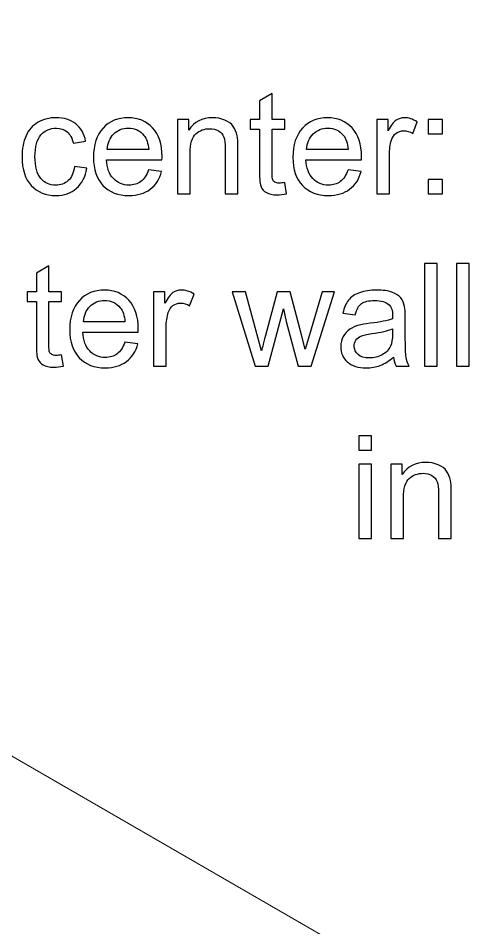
# Model space of a CAD drawing. Header units: centimetres. Extents: x -233 to -82, y 123 to 153.
# Drawn here: x -119.114 to -118.004, y 150.517 to 152.751 of the extents above; entities that cross this region are included whole.
import ezdxf

# ---------------------------------------------------------------- set-up
doc = ezdxf.new("R2010")
doc.units = ezdxf.units.CM
doc.header["$MEASUREMENT"] = 0
doc.layers.add('layer 1', color=7, linetype='Continuous')

msp = doc.modelspace()

# ---------------------------------------------------------------- linework, layer by layer
at = {"layer": 'layer 1', "color": 1, "lineweight": 9}
msp.add_open_spline([(-126.51636, 152.75145), (-126.51636, 152.75145), (-129.7739, 152.75145), (-129.7739, 152.75145), (-129.7739, 152.75145), (-129.7739, 152.75145), (-136.26995, 149.00072), (-136.26995, 149.00072), (-136.26995, 149.00072), (-136.26995, 149.00072), (-140.02277, 142.50252), (-140.02277, 142.50252), (-140.02277, 142.50252), (-140.02277, 142.50252), (-140.02277, 134.99898), (-140.02277, 134.99898), (-140.02277, 134.99898), (-140.02277, 134.99898), (-136.26995, 128.50081), (-136.26995, 128.50081), (-136.26995, 128.50081), (-136.26995, 128.50081), (-129.7739, 124.74796), (-129.7739, 124.74796), (-129.7739, 124.74796), (-129.7739, 124.74796), (-122.27036, 124.74796), (-122.27036, 124.74796), (-122.27036, 124.74796), (-122.27036, 124.74796), (-115.77213, 128.50081), (-115.77213, 128.50081), (-115.77213, 128.50081), (-115.77213, 128.50081), (-112.02146, 134.99898), (-112.02146, 134.99898), (-112.02146, 134.99898), (-112.02146, 134.99898), (-112.02146, 142.50252), (-112.02146, 142.50252), (-112.02146, 142.50252), (-112.02146, 142.50252), (-115.77213, 149.00072), (-115.77213, 149.00072), (-115.77213, 149.00072), (-115.77213, 149.00072), (-122.27036, 152.75145), (-122.27036, 152.75145), (-122.27036, 152.75145), (-122.27036, 152.75145), (-125.51514, 152.75145), (-125.51514, 152.75145)], degree=3, knots=[0, 0, 0, 0, 0.0714286, 0.0714286, 0.0714286, 0.0714286, 0.1428571, 0.1428571, 0.1428571, 0.1428571, 0.2142857, 0.2142857, 0.2142857, 0.2142857, 0.2857143, 0.2857143, 0.2857143, 0.2857143, 0.3571429, 0.3571429, 0.3571429, 0.3571429, 0.4285714, 0.4285714, 0.4285714, 0.4285714, 0.5, 0.5, 0.5, 0.5, 0.5714286, 0.5714286, 0.5714286, 0.5714286, 0.6428571, 0.6428571, 0.6428571, 0.6428571, 0.7142857, 0.7142857, 0.7142857, 0.7142857, 0.7857143, 0.7857143, 0.7857143, 0.7857143, 0.8571429, 0.8571429, 0.8571429, 0.8571429, 1, 1, 1, 1], dxfattribs=at)
at = {"layer": 'layer 1'}
for points, knots in [([(-118.459, 152.34756), (-118.459, 152.34756), (-118.4546, 152.32016), (-118.4546, 152.32016), (-118.4546, 152.32016), (-118.4633, 152.31836), (-118.4711, 152.31746), (-118.478, 152.31746), (-118.478, 152.31746), (-118.4893, 152.31746), (-118.498, 152.31926), (-118.5042, 152.32286), (-118.5042, 152.32286), (-118.5104, 152.32636), (-118.5148, 152.33106), (-118.5173, 152.33686), (-118.5173, 152.33686), (-118.5198, 152.34266), (-118.5211, 152.35486), (-118.5211, 152.37346), (-118.5211, 152.37346), (-118.5211, 152.37346), (-118.5211, 152.47866), (-118.5211, 152.47866), (-118.5211, 152.47866), (-118.5211, 152.47866), (-118.5438, 152.47866), (-118.5438, 152.47866), (-118.5438, 152.47866), (-118.5438, 152.47866), (-118.5438, 152.50276), (-118.5438, 152.50276), (-118.5438, 152.50276), (-118.5438, 152.50276), (-118.5211, 152.50276), (-118.5211, 152.50276), (-118.5211, 152.50276), (-118.5211, 152.50276), (-118.5211, 152.54806), (-118.5211, 152.54806), (-118.5211, 152.54806), (-118.5211, 152.54806), (-118.4902, 152.56666), (-118.4902, 152.56666), (-118.4902, 152.56666), (-118.4902, 152.56666), (-118.4902, 152.50276), (-118.4902, 152.50276), (-118.4902, 152.50276), (-118.4902, 152.50276), (-118.459, 152.50276), (-118.459, 152.50276), (-118.459, 152.50276), (-118.459, 152.50276), (-118.459, 152.47866), (-118.459, 152.47866), (-118.459, 152.47866), (-118.459, 152.47866), (-118.4902, 152.47866), (-118.4902, 152.47866), (-118.4902, 152.47866), (-118.4902, 152.47866), (-118.4902, 152.37166), (-118.4902, 152.37166), (-118.4902, 152.37166), (-118.4902, 152.36286), (-118.4897, 152.35716), (-118.4886, 152.35466), (-118.4886, 152.35466), (-118.4875, 152.35216), (-118.4857, 152.35016), (-118.4832, 152.34866), (-118.4832, 152.34866), (-118.4807, 152.34716), (-118.4772, 152.34636), (-118.4727, 152.34636), (-118.4727, 152.34636), (-118.4692, 152.34636), (-118.4647, 152.34676), (-118.459, 152.34756)], [0, 0, 0, 0, 0.047619, 0.047619, 0.047619, 0.047619, 0.0952381, 0.0952381, 0.0952381, 0.0952381, 0.1428571, 0.1428571, 0.1428571, 0.1428571, 0.1904762, 0.1904762, 0.1904762, 0.1904762, 0.2380952, 0.2380952, 0.2380952, 0.2380952, 0.2857143, 0.2857143, 0.2857143, 0.2857143, 0.3333333, 0.3333333, 0.3333333, 0.3333333, 0.3809524, 0.3809524, 0.3809524, 0.3809524, 0.4285714, 0.4285714, 0.4285714, 0.4285714, 0.4761905, 0.4761905, 0.4761905, 0.4761905, 0.5238095, 0.5238095, 0.5238095, 0.5238095, 0.5714286, 0.5714286, 0.5714286, 0.5714286, 0.6190476, 0.6190476, 0.6190476, 0.6190476, 0.6666667, 0.6666667, 0.6666667, 0.6666667, 0.7142857, 0.7142857, 0.7142857, 0.7142857, 0.7619048, 0.7619048, 0.7619048, 0.7619048, 0.8095238, 0.8095238, 0.8095238, 0.8095238, 0.8571429, 0.8571429, 0.8571429, 0.8571429, 0.9047619, 0.9047619, 0.9047619, 0.9047619, 1, 1, 1, 1]), ([(-118.9762, 152.38686), (-118.9762, 152.38686), (-118.9457, 152.38286), (-118.9457, 152.38286), (-118.9457, 152.38286), (-118.949, 152.36186), (-118.9575, 152.34546), (-118.9712, 152.33356), (-118.9712, 152.33356), (-118.9849, 152.32166), (-119.0018, 152.31576), (-119.0218, 152.31576), (-119.0218, 152.31576), (-119.0469, 152.31576), (-119.067, 152.32396), (-119.0822, 152.34036), (-119.0822, 152.34036), (-119.0974, 152.35666), (-119.105, 152.38016), (-119.105, 152.41066), (-119.105, 152.41066), (-119.105, 152.43036), (-119.1017, 152.44766), (-119.0952, 152.46246), (-119.0952, 152.46246), (-119.0887, 152.47726), (-119.0787, 152.48836), (-119.0653, 152.49586), (-119.0653, 152.49586), (-119.0519, 152.50326), (-119.0373, 152.50696), (-119.0216, 152.50696), (-119.0216, 152.50696), (-119.0017, 152.50696), (-118.9855, 152.50196), (-118.9729, 152.49186), (-118.9729, 152.49186), (-118.9603, 152.48176), (-118.9522, 152.46756), (-118.9486, 152.44906), (-118.9486, 152.44906), (-118.9486, 152.44906), (-118.9788, 152.44436), (-118.9788, 152.44436), (-118.9788, 152.44436), (-118.9817, 152.45666), (-118.9867, 152.46596), (-118.994, 152.47216), (-118.994, 152.47216), (-119.0013, 152.47836), (-119.0101, 152.48146), (-119.0204, 152.48146), (-119.0204, 152.48146), (-119.0361, 152.48146), (-119.0488, 152.47586), (-119.0585, 152.46466), (-119.0585, 152.46466), (-119.0683, 152.45346), (-119.0732, 152.43576), (-119.0732, 152.41146), (-119.0732, 152.41146), (-119.0732, 152.38696), (-119.0685, 152.36906), (-119.059, 152.35796), (-119.059, 152.35796), (-119.0496, 152.34686), (-119.0373, 152.34126), (-119.0222, 152.34126), (-119.0222, 152.34126), (-119.01, 152.34126), (-118.9998, 152.34496), (-118.9916, 152.35246), (-118.9916, 152.35246), (-118.9835, 152.35996), (-118.9783, 152.37136), (-118.9762, 152.38686)], [0, 0, 0, 0, 0.05, 0.05, 0.05, 0.05, 0.1, 0.1, 0.1, 0.1, 0.15, 0.15, 0.15, 0.15, 0.2, 0.2, 0.2, 0.2, 0.25, 0.25, 0.25, 0.25, 0.3, 0.3, 0.3, 0.3, 0.35, 0.35, 0.35, 0.35, 0.4, 0.4, 0.4, 0.4, 0.45, 0.45, 0.45, 0.45, 0.5, 0.5, 0.5, 0.5, 0.55, 0.55, 0.55, 0.55, 0.6, 0.6, 0.6, 0.6, 0.65, 0.65, 0.65, 0.65, 0.7, 0.7, 0.7, 0.7, 0.75, 0.75, 0.75, 0.75, 0.8, 0.8, 0.8, 0.8, 0.85, 0.85, 0.85, 0.85, 0.9, 0.9, 0.9, 0.9, 1, 1, 1, 1]), ([(-118.7939, 152.37876), (-118.7939, 152.37876), (-118.7619, 152.37476), (-118.7619, 152.37476), (-118.7619, 152.37476), (-118.767, 152.35606), (-118.7763, 152.34156), (-118.79, 152.33126), (-118.79, 152.33126), (-118.8037, 152.32096), (-118.8211, 152.31576), (-118.8423, 152.31576), (-118.8423, 152.31576), (-118.8691, 152.31576), (-118.8903, 152.32396), (-118.906, 152.34046), (-118.906, 152.34046), (-118.9217, 152.35696), (-118.9295, 152.38006), (-118.9295, 152.40976), (-118.9295, 152.40976), (-118.9295, 152.44056), (-118.9216, 152.46446), (-118.9057, 152.48146), (-118.9057, 152.48146), (-118.8898, 152.49846), (-118.8693, 152.50696), (-118.844, 152.50696), (-118.844, 152.50696), (-118.8196, 152.50696), (-118.7996, 152.49866), (-118.7841, 152.48196), (-118.7841, 152.48196), (-118.7686, 152.46526), (-118.7608, 152.44186), (-118.7608, 152.41166), (-118.7608, 152.41166), (-118.7608, 152.40986), (-118.7609, 152.40706), (-118.761, 152.40336), (-118.761, 152.40336), (-118.761, 152.40336), (-118.8974, 152.40336), (-118.8974, 152.40336), (-118.8974, 152.40336), (-118.8963, 152.38326), (-118.8906, 152.36796), (-118.8804, 152.35726), (-118.8804, 152.35726), (-118.8702, 152.34656), (-118.8574, 152.34126), (-118.8421, 152.34126), (-118.8421, 152.34126), (-118.8308, 152.34126), (-118.8211, 152.34426), (-118.813, 152.35026), (-118.813, 152.35026), (-118.805, 152.35616), (-118.7986, 152.36566), (-118.7939, 152.37876)], [0, 0, 0, 0, 0.0625, 0.0625, 0.0625, 0.0625, 0.125, 0.125, 0.125, 0.125, 0.1875, 0.1875, 0.1875, 0.1875, 0.25, 0.25, 0.25, 0.25, 0.3125, 0.3125, 0.3125, 0.3125, 0.375, 0.375, 0.375, 0.375, 0.4375, 0.4375, 0.4375, 0.4375, 0.5, 0.5, 0.5, 0.5, 0.5625, 0.5625, 0.5625, 0.5625, 0.625, 0.625, 0.625, 0.625, 0.6875, 0.6875, 0.6875, 0.6875, 0.75, 0.75, 0.75, 0.75, 0.8125, 0.8125, 0.8125, 0.8125, 0.875, 0.875, 0.875, 0.875, 1, 1, 1, 1]), ([(-118.7229, 152.31986), (-118.7229, 152.31986), (-118.7229, 152.50276), (-118.7229, 152.50276), (-118.7229, 152.50276), (-118.7229, 152.50276), (-118.695, 152.50276), (-118.695, 152.50276), (-118.695, 152.50276), (-118.695, 152.50276), (-118.695, 152.47676), (-118.695, 152.47676), (-118.695, 152.47676), (-118.6816, 152.49686), (-118.6622, 152.50696), (-118.6368, 152.50696), (-118.6368, 152.50696), (-118.6258, 152.50696), (-118.6157, 152.50496), (-118.6064, 152.50106), (-118.6064, 152.50106), (-118.5971, 152.49706), (-118.5902, 152.49186), (-118.5856, 152.48546), (-118.5856, 152.48546), (-118.5811, 152.47896), (-118.5779, 152.47136), (-118.576, 152.46246), (-118.576, 152.46246), (-118.5749, 152.45676), (-118.5743, 152.44666), (-118.5743, 152.43236), (-118.5743, 152.43236), (-118.5743, 152.43236), (-118.5743, 152.31986), (-118.5743, 152.31986), (-118.5743, 152.31986), (-118.5743, 152.31986), (-118.6053, 152.31986), (-118.6053, 152.31986), (-118.6053, 152.31986), (-118.6053, 152.31986), (-118.6053, 152.43116), (-118.6053, 152.43116), (-118.6053, 152.43116), (-118.6053, 152.44376), (-118.6065, 152.45316), (-118.6089, 152.45946), (-118.6089, 152.45946), (-118.6113, 152.46576), (-118.6156, 152.47076), (-118.6217, 152.47446), (-118.6217, 152.47446), (-118.6279, 152.47816), (-118.6351, 152.48006), (-118.6434, 152.48006), (-118.6434, 152.48006), (-118.6566, 152.48006), (-118.668, 152.47586), (-118.6775, 152.46746), (-118.6775, 152.46746), (-118.6871, 152.45906), (-118.6919, 152.44316), (-118.6919, 152.41976), (-118.6919, 152.41976), (-118.6919, 152.41976), (-118.6919, 152.31986), (-118.6919, 152.31986), (-118.6919, 152.31986), (-118.6919, 152.31986), (-118.7229, 152.31986), (-118.7229, 152.31986)], [0, 0, 0, 0, 0.0526316, 0.0526316, 0.0526316, 0.0526316, 0.1052632, 0.1052632, 0.1052632, 0.1052632, 0.1578947, 0.1578947, 0.1578947, 0.1578947, 0.2105263, 0.2105263, 0.2105263, 0.2105263, 0.2631579, 0.2631579, 0.2631579, 0.2631579, 0.3157895, 0.3157895, 0.3157895, 0.3157895, 0.3684211, 0.3684211, 0.3684211, 0.3684211, 0.4210526, 0.4210526, 0.4210526, 0.4210526, 0.4736842, 0.4736842, 0.4736842, 0.4736842, 0.5263158, 0.5263158, 0.5263158, 0.5263158, 0.5789474, 0.5789474, 0.5789474, 0.5789474, 0.6315789, 0.6315789, 0.6315789, 0.6315789, 0.6842105, 0.6842105, 0.6842105, 0.6842105, 0.7368421, 0.7368421, 0.7368421, 0.7368421, 0.7894737, 0.7894737, 0.7894737, 0.7894737, 0.8421053, 0.8421053, 0.8421053, 0.8421053, 0.8947368, 0.8947368, 0.8947368, 0.8947368, 1, 1, 1, 1]), ([(-118.3035, 152.37876), (-118.3035, 152.37876), (-118.2715, 152.37476), (-118.2715, 152.37476), (-118.2715, 152.37476), (-118.2766, 152.35606), (-118.2859, 152.34156), (-118.2996, 152.33126), (-118.2996, 152.33126), (-118.3133, 152.32096), (-118.3307, 152.31576), (-118.3519, 152.31576), (-118.3519, 152.31576), (-118.3787, 152.31576), (-118.3999, 152.32396), (-118.4156, 152.34046), (-118.4156, 152.34046), (-118.4313, 152.35696), (-118.4391, 152.38006), (-118.4391, 152.40976), (-118.4391, 152.40976), (-118.4391, 152.44056), (-118.4312, 152.46446), (-118.4153, 152.48146), (-118.4153, 152.48146), (-118.3994, 152.49846), (-118.3789, 152.50696), (-118.3536, 152.50696), (-118.3536, 152.50696), (-118.3292, 152.50696), (-118.3092, 152.49866), (-118.2937, 152.48196), (-118.2937, 152.48196), (-118.2782, 152.46526), (-118.2704, 152.44186), (-118.2704, 152.41166), (-118.2704, 152.41166), (-118.2704, 152.40986), (-118.2705, 152.40706), (-118.2706, 152.40336), (-118.2706, 152.40336), (-118.2706, 152.40336), (-118.407, 152.40336), (-118.407, 152.40336), (-118.407, 152.40336), (-118.4059, 152.38326), (-118.4002, 152.36796), (-118.39, 152.35726), (-118.39, 152.35726), (-118.3798, 152.34656), (-118.367, 152.34126), (-118.3517, 152.34126), (-118.3517, 152.34126), (-118.3404, 152.34126), (-118.3307, 152.34426), (-118.3226, 152.35026), (-118.3226, 152.35026), (-118.3146, 152.35616), (-118.3082, 152.36566), (-118.3035, 152.37876)], [0, 0, 0, 0, 0.0625, 0.0625, 0.0625, 0.0625, 0.125, 0.125, 0.125, 0.125, 0.1875, 0.1875, 0.1875, 0.1875, 0.25, 0.25, 0.25, 0.25, 0.3125, 0.3125, 0.3125, 0.3125, 0.375, 0.375, 0.375, 0.375, 0.4375, 0.4375, 0.4375, 0.4375, 0.5, 0.5, 0.5, 0.5, 0.5625, 0.5625, 0.5625, 0.5625, 0.625, 0.625, 0.625, 0.625, 0.6875, 0.6875, 0.6875, 0.6875, 0.75, 0.75, 0.75, 0.75, 0.8125, 0.8125, 0.8125, 0.8125, 0.875, 0.875, 0.875, 0.875, 1, 1, 1, 1]), ([(-118.2329, 152.31986), (-118.2329, 152.31986), (-118.2329, 152.50276), (-118.2329, 152.50276), (-118.2329, 152.50276), (-118.2329, 152.50276), (-118.205, 152.50276), (-118.205, 152.50276), (-118.205, 152.50276), (-118.205, 152.50276), (-118.205, 152.47506), (-118.205, 152.47506), (-118.205, 152.47506), (-118.1979, 152.48806), (-118.1913, 152.49666), (-118.1852, 152.50076), (-118.1852, 152.50076), (-118.1792, 152.50486), (-118.1726, 152.50696), (-118.1654, 152.50696), (-118.1654, 152.50696), (-118.1549, 152.50696), (-118.1443, 152.50366), (-118.1335, 152.49696), (-118.1335, 152.49696), (-118.1335, 152.49696), (-118.1442, 152.46816), (-118.1442, 152.46816), (-118.1442, 152.46816), (-118.1517, 152.47266), (-118.1593, 152.47486), (-118.1669, 152.47486), (-118.1669, 152.47486), (-118.1737, 152.47486), (-118.1798, 152.47286), (-118.1852, 152.46876), (-118.1852, 152.46876), (-118.1906, 152.46466), (-118.1944, 152.45906), (-118.1967, 152.45176), (-118.1967, 152.45176), (-118.2002, 152.44076), (-118.2019, 152.42876), (-118.2019, 152.41566), (-118.2019, 152.41566), (-118.2019, 152.41566), (-118.2019, 152.31986), (-118.2019, 152.31986), (-118.2019, 152.31986), (-118.2019, 152.31986), (-118.2329, 152.31986), (-118.2329, 152.31986)], [0, 0, 0, 0, 0.0714286, 0.0714286, 0.0714286, 0.0714286, 0.1428571, 0.1428571, 0.1428571, 0.1428571, 0.2142857, 0.2142857, 0.2142857, 0.2142857, 0.2857143, 0.2857143, 0.2857143, 0.2857143, 0.3571429, 0.3571429, 0.3571429, 0.3571429, 0.4285714, 0.4285714, 0.4285714, 0.4285714, 0.5, 0.5, 0.5, 0.5, 0.5714286, 0.5714286, 0.5714286, 0.5714286, 0.6428571, 0.6428571, 0.6428571, 0.6428571, 0.7142857, 0.7142857, 0.7142857, 0.7142857, 0.7857143, 0.7857143, 0.7857143, 0.7857143, 0.8571429, 0.8571429, 0.8571429, 0.8571429, 1, 1, 1, 1]), ([(-118.1064, 152.46746), (-118.1064, 152.46746), (-118.1064, 152.50276), (-118.1064, 152.50276), (-118.1064, 152.50276), (-118.1064, 152.50276), (-118.0711, 152.50276), (-118.0711, 152.50276), (-118.0711, 152.50276), (-118.0711, 152.50276), (-118.0711, 152.46746), (-118.0711, 152.46746), (-118.0711, 152.46746), (-118.0711, 152.46746), (-118.1064, 152.46746), (-118.1064, 152.46746)], [0, 0, 0, 0, 0.2, 0.2, 0.2, 0.2, 0.4, 0.4, 0.4, 0.4, 0.6, 0.6, 0.6, 0.6, 1, 1, 1, 1]), ([(-118.8957, 152.42886), (-118.8957, 152.42886), (-118.7936, 152.42886), (-118.7936, 152.42886), (-118.7936, 152.42886), (-118.7949, 152.44426), (-118.7988, 152.45586), (-118.8053, 152.46356), (-118.8053, 152.46356), (-118.8152, 152.47546), (-118.828, 152.48146), (-118.8437, 152.48146), (-118.8437, 152.48146), (-118.858, 152.48146), (-118.8699, 152.47666), (-118.8796, 152.46716), (-118.8796, 152.46716), (-118.8893, 152.45766), (-118.8947, 152.44486), (-118.8957, 152.42886)], [0, 0, 0, 0, 0.1666667, 0.1666667, 0.1666667, 0.1666667, 0.3333333, 0.3333333, 0.3333333, 0.3333333, 0.5, 0.5, 0.5, 0.5, 0.6666667, 0.6666667, 0.6666667, 0.6666667, 1, 1, 1, 1]), ([(-118.4053, 152.42886), (-118.4053, 152.42886), (-118.3032, 152.42886), (-118.3032, 152.42886), (-118.3032, 152.42886), (-118.3045, 152.44426), (-118.3084, 152.45586), (-118.3149, 152.46356), (-118.3149, 152.46356), (-118.3248, 152.47546), (-118.3376, 152.48146), (-118.3533, 152.48146), (-118.3533, 152.48146), (-118.3676, 152.48146), (-118.3795, 152.47666), (-118.3892, 152.46716), (-118.3892, 152.46716), (-118.3989, 152.45766), (-118.4043, 152.44486), (-118.4053, 152.42886)], [0, 0, 0, 0, 0.1666667, 0.1666667, 0.1666667, 0.1666667, 0.3333333, 0.3333333, 0.3333333, 0.3333333, 0.5, 0.5, 0.5, 0.5, 0.6666667, 0.6666667, 0.6666667, 0.6666667, 1, 1, 1, 1]), ([(-118.1064, 152.31986), (-118.1064, 152.31986), (-118.1064, 152.35516), (-118.1064, 152.35516), (-118.1064, 152.35516), (-118.1064, 152.35516), (-118.0711, 152.35516), (-118.0711, 152.35516), (-118.0711, 152.35516), (-118.0711, 152.35516), (-118.0711, 152.31986), (-118.0711, 152.31986), (-118.0711, 152.31986), (-118.0711, 152.31986), (-118.1064, 152.31986), (-118.1064, 152.31986)], [0, 0, 0, 0, 0.2, 0.2, 0.2, 0.2, 0.4, 0.4, 0.4, 0.4, 0.6, 0.6, 0.6, 0.6, 1, 1, 1, 1]), ([(-119.0077, 151.92423), (-119.0077, 151.92423), (-119.0033, 151.89683), (-119.0033, 151.89683), (-119.0033, 151.89683), (-119.012, 151.89503), (-119.0198, 151.89413), (-119.0267, 151.89413), (-119.0267, 151.89413), (-119.038, 151.89413), (-119.0467, 151.89593), (-119.0529, 151.89953), (-119.0529, 151.89953), (-119.0591, 151.90303), (-119.0635, 151.90773), (-119.066, 151.91353), (-119.066, 151.91353), (-119.0685, 151.91933), (-119.0698, 151.93153), (-119.0698, 151.95013), (-119.0698, 151.95013), (-119.0698, 151.95013), (-119.0698, 152.05533), (-119.0698, 152.05533), (-119.0698, 152.05533), (-119.0698, 152.05533), (-119.0925, 152.05533), (-119.0925, 152.05533), (-119.0925, 152.05533), (-119.0925, 152.05533), (-119.0925, 152.07943), (-119.0925, 152.07943), (-119.0925, 152.07943), (-119.0925, 152.07943), (-119.0698, 152.07943), (-119.0698, 152.07943), (-119.0698, 152.07943), (-119.0698, 152.07943), (-119.0698, 152.12473), (-119.0698, 152.12473), (-119.0698, 152.12473), (-119.0698, 152.12473), (-119.0389, 152.14333), (-119.0389, 152.14333), (-119.0389, 152.14333), (-119.0389, 152.14333), (-119.0389, 152.07943), (-119.0389, 152.07943), (-119.0389, 152.07943), (-119.0389, 152.07943), (-119.0077, 152.07943), (-119.0077, 152.07943), (-119.0077, 152.07943), (-119.0077, 152.07943), (-119.0077, 152.05533), (-119.0077, 152.05533), (-119.0077, 152.05533), (-119.0077, 152.05533), (-119.0389, 152.05533), (-119.0389, 152.05533), (-119.0389, 152.05533), (-119.0389, 152.05533), (-119.0389, 151.94833), (-119.0389, 151.94833), (-119.0389, 151.94833), (-119.0389, 151.93953), (-119.0384, 151.93383), (-119.0373, 151.93133), (-119.0373, 151.93133), (-119.0362, 151.92883), (-119.0344, 151.92683), (-119.0319, 151.92533), (-119.0319, 151.92533), (-119.0294, 151.92383), (-119.0259, 151.92303), (-119.0214, 151.92303), (-119.0214, 151.92303), (-119.0179, 151.92303), (-119.0134, 151.92343), (-119.0077, 151.92423)], [0, 0, 0, 0, 0.047619, 0.047619, 0.047619, 0.047619, 0.0952381, 0.0952381, 0.0952381, 0.0952381, 0.1428571, 0.1428571, 0.1428571, 0.1428571, 0.1904762, 0.1904762, 0.1904762, 0.1904762, 0.2380952, 0.2380952, 0.2380952, 0.2380952, 0.2857143, 0.2857143, 0.2857143, 0.2857143, 0.3333333, 0.3333333, 0.3333333, 0.3333333, 0.3809524, 0.3809524, 0.3809524, 0.3809524, 0.4285714, 0.4285714, 0.4285714, 0.4285714, 0.4761905, 0.4761905, 0.4761905, 0.4761905, 0.5238095, 0.5238095, 0.5238095, 0.5238095, 0.5714286, 0.5714286, 0.5714286, 0.5714286, 0.6190476, 0.6190476, 0.6190476, 0.6190476, 0.6666667, 0.6666667, 0.6666667, 0.6666667, 0.7142857, 0.7142857, 0.7142857, 0.7142857, 0.7619048, 0.7619048, 0.7619048, 0.7619048, 0.8095238, 0.8095238, 0.8095238, 0.8095238, 0.8571429, 0.8571429, 0.8571429, 0.8571429, 0.9047619, 0.9047619, 0.9047619, 0.9047619, 1, 1, 1, 1]), ([(-118.1154, 151.89653), (-118.1154, 151.89653), (-118.1154, 152.14903), (-118.1154, 152.14903), (-118.1154, 152.14903), (-118.1154, 152.14903), (-118.0844, 152.14903), (-118.0844, 152.14903), (-118.0844, 152.14903), (-118.0844, 152.14903), (-118.0844, 151.89653), (-118.0844, 151.89653), (-118.0844, 151.89653), (-118.0844, 151.89653), (-118.1154, 151.89653), (-118.1154, 151.89653)], [0, 0, 0, 0, 0.2, 0.2, 0.2, 0.2, 0.4, 0.4, 0.4, 0.4, 0.6, 0.6, 0.6, 0.6, 1, 1, 1, 1]), ([(-118.037, 151.89653), (-118.037, 151.89653), (-118.037, 152.14903), (-118.037, 152.14903), (-118.037, 152.14903), (-118.037, 152.14903), (-118.006, 152.14903), (-118.006, 152.14903), (-118.006, 152.14903), (-118.006, 152.14903), (-118.006, 151.89653), (-118.006, 151.89653), (-118.006, 151.89653), (-118.006, 151.89653), (-118.037, 151.89653), (-118.037, 151.89653)], [0, 0, 0, 0, 0.2, 0.2, 0.2, 0.2, 0.4, 0.4, 0.4, 0.4, 0.6, 0.6, 0.6, 0.6, 1, 1, 1, 1]), ([(-118.8522, 151.95543), (-118.8522, 151.95543), (-118.8202, 151.95143), (-118.8202, 151.95143), (-118.8202, 151.95143), (-118.8253, 151.93273), (-118.8346, 151.91823), (-118.8483, 151.90793), (-118.8483, 151.90793), (-118.862, 151.89763), (-118.8794, 151.89243), (-118.9006, 151.89243), (-118.9006, 151.89243), (-118.9274, 151.89243), (-118.9486, 151.90063), (-118.9643, 151.91713), (-118.9643, 151.91713), (-118.98, 151.93363), (-118.9878, 151.95673), (-118.9878, 151.98643), (-118.9878, 151.98643), (-118.9878, 152.01723), (-118.9799, 152.04113), (-118.964, 152.05813), (-118.964, 152.05813), (-118.9481, 152.07513), (-118.9276, 152.08363), (-118.9023, 152.08363), (-118.9023, 152.08363), (-118.8779, 152.08363), (-118.8579, 152.07533), (-118.8424, 152.05863), (-118.8424, 152.05863), (-118.8269, 152.04193), (-118.8191, 152.01853), (-118.8191, 151.98833), (-118.8191, 151.98833), (-118.8191, 151.98653), (-118.8192, 151.98373), (-118.8193, 151.98003), (-118.8193, 151.98003), (-118.8193, 151.98003), (-118.9557, 151.98003), (-118.9557, 151.98003), (-118.9557, 151.98003), (-118.9546, 151.95993), (-118.9489, 151.94463), (-118.9387, 151.93393), (-118.9387, 151.93393), (-118.9285, 151.92323), (-118.9157, 151.91793), (-118.9004, 151.91793), (-118.9004, 151.91793), (-118.8891, 151.91793), (-118.8794, 151.92093), (-118.8713, 151.92693), (-118.8713, 151.92693), (-118.8633, 151.93283), (-118.8569, 151.94233), (-118.8522, 151.95543)], [0, 0, 0, 0, 0.0625, 0.0625, 0.0625, 0.0625, 0.125, 0.125, 0.125, 0.125, 0.1875, 0.1875, 0.1875, 0.1875, 0.25, 0.25, 0.25, 0.25, 0.3125, 0.3125, 0.3125, 0.3125, 0.375, 0.375, 0.375, 0.375, 0.4375, 0.4375, 0.4375, 0.4375, 0.5, 0.5, 0.5, 0.5, 0.5625, 0.5625, 0.5625, 0.5625, 0.625, 0.625, 0.625, 0.625, 0.6875, 0.6875, 0.6875, 0.6875, 0.75, 0.75, 0.75, 0.75, 0.8125, 0.8125, 0.8125, 0.8125, 0.875, 0.875, 0.875, 0.875, 1, 1, 1, 1]), ([(-118.7816, 151.89653), (-118.7816, 151.89653), (-118.7816, 152.07943), (-118.7816, 152.07943), (-118.7816, 152.07943), (-118.7816, 152.07943), (-118.7537, 152.07943), (-118.7537, 152.07943), (-118.7537, 152.07943), (-118.7537, 152.07943), (-118.7537, 152.05173), (-118.7537, 152.05173), (-118.7537, 152.05173), (-118.7466, 152.06473), (-118.74, 152.07333), (-118.7339, 152.07743), (-118.7339, 152.07743), (-118.7279, 152.08153), (-118.7213, 152.08363), (-118.7141, 152.08363), (-118.7141, 152.08363), (-118.7036, 152.08363), (-118.693, 152.08033), (-118.6822, 152.07363), (-118.6822, 152.07363), (-118.6822, 152.07363), (-118.6929, 152.04483), (-118.6929, 152.04483), (-118.6929, 152.04483), (-118.7004, 152.04933), (-118.708, 152.05153), (-118.7156, 152.05153), (-118.7156, 152.05153), (-118.7224, 152.05153), (-118.7285, 152.04953), (-118.7339, 152.04543), (-118.7339, 152.04543), (-118.7393, 152.04133), (-118.7431, 152.03573), (-118.7454, 152.02843), (-118.7454, 152.02843), (-118.7489, 152.01743), (-118.7506, 152.00543), (-118.7506, 151.99233), (-118.7506, 151.99233), (-118.7506, 151.99233), (-118.7506, 151.89653), (-118.7506, 151.89653), (-118.7506, 151.89653), (-118.7506, 151.89653), (-118.7816, 151.89653), (-118.7816, 151.89653)], [0, 0, 0, 0, 0.0714286, 0.0714286, 0.0714286, 0.0714286, 0.1428571, 0.1428571, 0.1428571, 0.1428571, 0.2142857, 0.2142857, 0.2142857, 0.2142857, 0.2857143, 0.2857143, 0.2857143, 0.2857143, 0.3571429, 0.3571429, 0.3571429, 0.3571429, 0.4285714, 0.4285714, 0.4285714, 0.4285714, 0.5, 0.5, 0.5, 0.5, 0.5714286, 0.5714286, 0.5714286, 0.5714286, 0.6428571, 0.6428571, 0.6428571, 0.6428571, 0.7142857, 0.7142857, 0.7142857, 0.7142857, 0.7857143, 0.7857143, 0.7857143, 0.7857143, 0.8571429, 0.8571429, 0.8571429, 0.8571429, 1, 1, 1, 1]), ([(-118.1916, 151.91913), (-118.2031, 151.90933), (-118.2141, 151.90243), (-118.2247, 151.89843), (-118.2247, 151.89843), (-118.2354, 151.89443), (-118.2468, 151.89243), (-118.2589, 151.89243), (-118.2589, 151.89243), (-118.279, 151.89243), (-118.2945, 151.89733), (-118.3053, 151.90713), (-118.3053, 151.90713), (-118.3161, 151.91693), (-118.3215, 151.92943), (-118.3215, 151.94473), (-118.3215, 151.94473), (-118.3215, 151.95373), (-118.3194, 151.96193), (-118.3153, 151.96933), (-118.3153, 151.96933), (-118.3112, 151.97673), (-118.3059, 151.98263), (-118.2993, 151.98713), (-118.2993, 151.98713), (-118.2927, 151.99163), (-118.2853, 151.99503), (-118.277, 151.99733), (-118.277, 151.99733), (-118.2709, 151.99893), (-118.2618, 152.00043), (-118.2495, 152.00193), (-118.2495, 152.00193), (-118.2244, 152.00493), (-118.206, 152.00853), (-118.1942, 152.01263), (-118.1942, 152.01263), (-118.1941, 152.01693), (-118.194, 152.01963), (-118.194, 152.02073), (-118.194, 152.02073), (-118.194, 152.03333), (-118.1969, 152.04223), (-118.2028, 152.04743), (-118.2028, 152.04743), (-118.2107, 152.05443), (-118.2225, 152.05793), (-118.2381, 152.05793), (-118.2381, 152.05793), (-118.2527, 152.05793), (-118.2635, 152.05543), (-118.2704, 152.05033), (-118.2704, 152.05033), (-118.2773, 152.04523), (-118.2825, 152.03613), (-118.2858, 152.02313), (-118.2858, 152.02313), (-118.2858, 152.02313), (-118.3161, 152.02723), (-118.3161, 152.02723), (-118.3161, 152.02723), (-118.3134, 152.04023), (-118.3088, 152.05073), (-118.3025, 152.05873), (-118.3025, 152.05873), (-118.2962, 152.06663), (-118.287, 152.07283), (-118.2751, 152.07713), (-118.2751, 152.07713), (-118.2632, 152.08143), (-118.2493, 152.08363), (-118.2336, 152.08363), (-118.2336, 152.08363), (-118.218, 152.08363), (-118.2053, 152.08183), (-118.1955, 152.07813), (-118.1955, 152.07813), (-118.1858, 152.07443), (-118.1786, 152.06973), (-118.174, 152.06423), (-118.174, 152.06423), (-118.1694, 152.05863), (-118.1662, 152.05163), (-118.1644, 152.04313), (-118.1644, 152.04313), (-118.1633, 152.03783), (-118.1628, 152.02833), (-118.1628, 152.01453), (-118.1628, 152.01453), (-118.1628, 152.01453), (-118.1628, 151.97323), (-118.1628, 151.97323), (-118.1628, 151.97323), (-118.1628, 151.94433), (-118.1621, 151.92613), (-118.1608, 151.91853), (-118.1608, 151.91853), (-118.1595, 151.91083), (-118.1569, 151.90353), (-118.153, 151.89653), (-118.153, 151.89653), (-118.153, 151.89653), (-118.1854, 151.89653), (-118.1854, 151.89653), (-118.1854, 151.89653), (-118.1886, 151.90293), (-118.1907, 151.91043), (-118.1916, 151.91913)], [0, 0, 0, 0, 0.0357143, 0.0357143, 0.0357143, 0.0357143, 0.0714286, 0.0714286, 0.0714286, 0.0714286, 0.1071429, 0.1071429, 0.1071429, 0.1071429, 0.1428571, 0.1428571, 0.1428571, 0.1428571, 0.1785714, 0.1785714, 0.1785714, 0.1785714, 0.2142857, 0.2142857, 0.2142857, 0.2142857, 0.25, 0.25, 0.25, 0.25, 0.2857143, 0.2857143, 0.2857143, 0.2857143, 0.3214286, 0.3214286, 0.3214286, 0.3214286, 0.3571429, 0.3571429, 0.3571429, 0.3571429, 0.3928571, 0.3928571, 0.3928571, 0.3928571, 0.4285714, 0.4285714, 0.4285714, 0.4285714, 0.4642857, 0.4642857, 0.4642857, 0.4642857, 0.5, 0.5, 0.5, 0.5, 0.5357143, 0.5357143, 0.5357143, 0.5357143, 0.5714286, 0.5714286, 0.5714286, 0.5714286, 0.6071429, 0.6071429, 0.6071429, 0.6071429, 0.6428571, 0.6428571, 0.6428571, 0.6428571, 0.6785714, 0.6785714, 0.6785714, 0.6785714, 0.7142857, 0.7142857, 0.7142857, 0.7142857, 0.75, 0.75, 0.75, 0.75, 0.7857143, 0.7857143, 0.7857143, 0.7857143, 0.8214286, 0.8214286, 0.8214286, 0.8214286, 0.8571429, 0.8571429, 0.8571429, 0.8571429, 0.8928571, 0.8928571, 0.8928571, 0.8928571, 0.9285714, 0.9285714, 0.9285714, 0.9285714, 1, 1, 1, 1]), ([(-118.532, 151.89653), (-118.532, 151.89653), (-118.588, 152.07943), (-118.588, 152.07943), (-118.588, 152.07943), (-118.588, 152.07943), (-118.5559, 152.07943), (-118.5559, 152.07943), (-118.5559, 152.07943), (-118.5559, 152.07943), (-118.5268, 151.97383), (-118.5268, 151.97383), (-118.5268, 151.97383), (-118.5268, 151.97383), (-118.516, 151.93463), (-118.516, 151.93463), (-118.516, 151.93463), (-118.5155, 151.93653), (-118.5124, 151.94913), (-118.5065, 151.97233), (-118.5065, 151.97233), (-118.5065, 151.97233), (-118.4774, 152.07943), (-118.4774, 152.07943), (-118.4774, 152.07943), (-118.4774, 152.07943), (-118.4455, 152.07943), (-118.4455, 152.07943), (-118.4455, 152.07943), (-118.4455, 152.07943), (-118.4181, 151.97333), (-118.4181, 151.97333), (-118.4181, 151.97333), (-118.4181, 151.97333), (-118.409, 151.93843), (-118.409, 151.93843), (-118.409, 151.93843), (-118.409, 151.93843), (-118.3985, 151.97373), (-118.3985, 151.97373), (-118.3985, 151.97373), (-118.3985, 151.97373), (-118.3671, 152.07943), (-118.3671, 152.07943), (-118.3671, 152.07943), (-118.3671, 152.07943), (-118.337, 152.07943), (-118.337, 152.07943), (-118.337, 152.07943), (-118.337, 152.07943), (-118.3942, 151.89653), (-118.3942, 151.89653), (-118.3942, 151.89653), (-118.3942, 151.89653), (-118.4264, 151.89653), (-118.4264, 151.89653), (-118.4264, 151.89653), (-118.4264, 151.89653), (-118.4555, 152.00613), (-118.4555, 152.00613), (-118.4555, 152.00613), (-118.4555, 152.00613), (-118.4626, 152.03723), (-118.4626, 152.03723), (-118.4626, 152.03723), (-118.4626, 152.03723), (-118.4996, 151.89653), (-118.4996, 151.89653), (-118.4996, 151.89653), (-118.4996, 151.89653), (-118.532, 151.89653), (-118.532, 151.89653)], [0, 0, 0, 0, 0.0526316, 0.0526316, 0.0526316, 0.0526316, 0.1052632, 0.1052632, 0.1052632, 0.1052632, 0.1578947, 0.1578947, 0.1578947, 0.1578947, 0.2105263, 0.2105263, 0.2105263, 0.2105263, 0.2631579, 0.2631579, 0.2631579, 0.2631579, 0.3157895, 0.3157895, 0.3157895, 0.3157895, 0.3684211, 0.3684211, 0.3684211, 0.3684211, 0.4210526, 0.4210526, 0.4210526, 0.4210526, 0.4736842, 0.4736842, 0.4736842, 0.4736842, 0.5263158, 0.5263158, 0.5263158, 0.5263158, 0.5789474, 0.5789474, 0.5789474, 0.5789474, 0.6315789, 0.6315789, 0.6315789, 0.6315789, 0.6842105, 0.6842105, 0.6842105, 0.6842105, 0.7368421, 0.7368421, 0.7368421, 0.7368421, 0.7894737, 0.7894737, 0.7894737, 0.7894737, 0.8421053, 0.8421053, 0.8421053, 0.8421053, 0.8947368, 0.8947368, 0.8947368, 0.8947368, 1, 1, 1, 1]), ([(-118.954, 152.00553), (-118.954, 152.00553), (-118.8519, 152.00553), (-118.8519, 152.00553), (-118.8519, 152.00553), (-118.8532, 152.02093), (-118.8571, 152.03253), (-118.8636, 152.04023), (-118.8636, 152.04023), (-118.8735, 152.05213), (-118.8863, 152.05813), (-118.902, 152.05813), (-118.902, 152.05813), (-118.9163, 152.05813), (-118.9282, 152.05333), (-118.9379, 152.04383), (-118.9379, 152.04383), (-118.9476, 152.03433), (-118.953, 152.02153), (-118.954, 152.00553)], [0, 0, 0, 0, 0.1666667, 0.1666667, 0.1666667, 0.1666667, 0.3333333, 0.3333333, 0.3333333, 0.3333333, 0.5, 0.5, 0.5, 0.5, 0.6666667, 0.6666667, 0.6666667, 0.6666667, 1, 1, 1, 1]), ([(-118.1942, 151.98833), (-118.2054, 151.98373), (-118.2223, 151.97983), (-118.2448, 151.97663), (-118.2448, 151.97663), (-118.2575, 151.97473), (-118.2665, 151.97273), (-118.2718, 151.97043), (-118.2718, 151.97043), (-118.2771, 151.96813), (-118.2812, 151.96483), (-118.2841, 151.96043), (-118.2841, 151.96043), (-118.287, 151.95593), (-118.2884, 151.95103), (-118.2884, 151.94563), (-118.2884, 151.94563), (-118.2884, 151.93733), (-118.2853, 151.93053), (-118.279, 151.92503), (-118.279, 151.92503), (-118.2727, 151.91953), (-118.2636, 151.91673), (-118.2515, 151.91673), (-118.2515, 151.91673), (-118.2396, 151.91673), (-118.2289, 151.91933), (-118.2196, 151.92453), (-118.2196, 151.92453), (-118.2103, 151.92973), (-118.2035, 151.93683), (-118.1992, 151.94593), (-118.1992, 151.94593), (-118.1959, 151.95293), (-118.1942, 151.96323), (-118.1942, 151.97693), (-118.1942, 151.97693), (-118.1942, 151.97693), (-118.1942, 151.98833), (-118.1942, 151.98833)], [0, 0, 0, 0, 0.0909091, 0.0909091, 0.0909091, 0.0909091, 0.1818182, 0.1818182, 0.1818182, 0.1818182, 0.2727273, 0.2727273, 0.2727273, 0.2727273, 0.3636364, 0.3636364, 0.3636364, 0.3636364, 0.4545455, 0.4545455, 0.4545455, 0.4545455, 0.5454545, 0.5454545, 0.5454545, 0.5454545, 0.6363636, 0.6363636, 0.6363636, 0.6363636, 0.7272727, 0.7272727, 0.7272727, 0.7272727, 0.8181818, 0.8181818, 0.8181818, 0.8181818, 1, 1, 1, 1]), ([(-118.27677, 151.69009), (-118.27677, 151.69009), (-118.27677, 151.72569), (-118.27677, 151.72569), (-118.27677, 151.72569), (-118.27677, 151.72569), (-118.24577, 151.72569), (-118.24577, 151.72569), (-118.24577, 151.72569), (-118.24577, 151.72569), (-118.24577, 151.69009), (-118.24577, 151.69009), (-118.24577, 151.69009), (-118.24577, 151.69009), (-118.27677, 151.69009), (-118.27677, 151.69009)], [0, 0, 0, 0, 0.2, 0.2, 0.2, 0.2, 0.4, 0.4, 0.4, 0.4, 0.6, 0.6, 0.6, 0.6, 1, 1, 1, 1]), ([(-118.19847, 151.47319), (-118.19847, 151.47319), (-118.19847, 151.65609), (-118.19847, 151.65609), (-118.19847, 151.65609), (-118.19847, 151.65609), (-118.17057, 151.65609), (-118.17057, 151.65609), (-118.17057, 151.65609), (-118.17057, 151.65609), (-118.17057, 151.63009), (-118.17057, 151.63009), (-118.17057, 151.63009), (-118.15717, 151.65019), (-118.13777, 151.66029), (-118.11237, 151.66029), (-118.11237, 151.66029), (-118.10137, 151.66029), (-118.09127, 151.65829), (-118.08197, 151.65439), (-118.08197, 151.65439), (-118.07267, 151.65039), (-118.06577, 151.64519), (-118.06117, 151.63879), (-118.06117, 151.63879), (-118.05667, 151.63229), (-118.05347, 151.62469), (-118.05157, 151.61579), (-118.05157, 151.61579), (-118.05047, 151.61009), (-118.04987, 151.59999), (-118.04987, 151.58569), (-118.04987, 151.58569), (-118.04987, 151.58569), (-118.04987, 151.47319), (-118.04987, 151.47319), (-118.04987, 151.47319), (-118.04987, 151.47319), (-118.08087, 151.47319), (-118.08087, 151.47319), (-118.08087, 151.47319), (-118.08087, 151.47319), (-118.08087, 151.58449), (-118.08087, 151.58449), (-118.08087, 151.58449), (-118.08087, 151.59709), (-118.08207, 151.60649), (-118.08447, 151.61279), (-118.08447, 151.61279), (-118.08687, 151.61909), (-118.09117, 151.62409), (-118.09727, 151.62779), (-118.09727, 151.62779), (-118.10347, 151.63149), (-118.11067, 151.63339), (-118.11897, 151.63339), (-118.11897, 151.63339), (-118.13217, 151.63339), (-118.14357, 151.62919), (-118.15307, 151.62079), (-118.15307, 151.62079), (-118.16267, 151.61239), (-118.16747, 151.59649), (-118.16747, 151.57309), (-118.16747, 151.57309), (-118.16747, 151.57309), (-118.16747, 151.47319), (-118.16747, 151.47319), (-118.16747, 151.47319), (-118.16747, 151.47319), (-118.19847, 151.47319), (-118.19847, 151.47319)], [0, 0, 0, 0, 0.0526316, 0.0526316, 0.0526316, 0.0526316, 0.1052632, 0.1052632, 0.1052632, 0.1052632, 0.1578947, 0.1578947, 0.1578947, 0.1578947, 0.2105263, 0.2105263, 0.2105263, 0.2105263, 0.2631579, 0.2631579, 0.2631579, 0.2631579, 0.3157895, 0.3157895, 0.3157895, 0.3157895, 0.3684211, 0.3684211, 0.3684211, 0.3684211, 0.4210526, 0.4210526, 0.4210526, 0.4210526, 0.4736842, 0.4736842, 0.4736842, 0.4736842, 0.5263158, 0.5263158, 0.5263158, 0.5263158, 0.5789474, 0.5789474, 0.5789474, 0.5789474, 0.6315789, 0.6315789, 0.6315789, 0.6315789, 0.6842105, 0.6842105, 0.6842105, 0.6842105, 0.7368421, 0.7368421, 0.7368421, 0.7368421, 0.7894737, 0.7894737, 0.7894737, 0.7894737, 0.8421053, 0.8421053, 0.8421053, 0.8421053, 0.8947368, 0.8947368, 0.8947368, 0.8947368, 1, 1, 1, 1]), ([(-118.27677, 151.47319), (-118.27677, 151.47319), (-118.27677, 151.65609), (-118.27677, 151.65609), (-118.27677, 151.65609), (-118.27677, 151.65609), (-118.24577, 151.65609), (-118.24577, 151.65609), (-118.24577, 151.65609), (-118.24577, 151.65609), (-118.24577, 151.47319), (-118.24577, 151.47319), (-118.24577, 151.47319), (-118.24577, 151.47319), (-118.27677, 151.47319), (-118.27677, 151.47319)], [0, 0, 0, 0, 0.2, 0.2, 0.2, 0.2, 0.4, 0.4, 0.4, 0.4, 0.6, 0.6, 0.6, 0.6, 1, 1, 1, 1])]:
    msp.add_open_spline(points, degree=3, knots=knots, dxfattribs=at)

doc.saveas('drawing.dxf')
